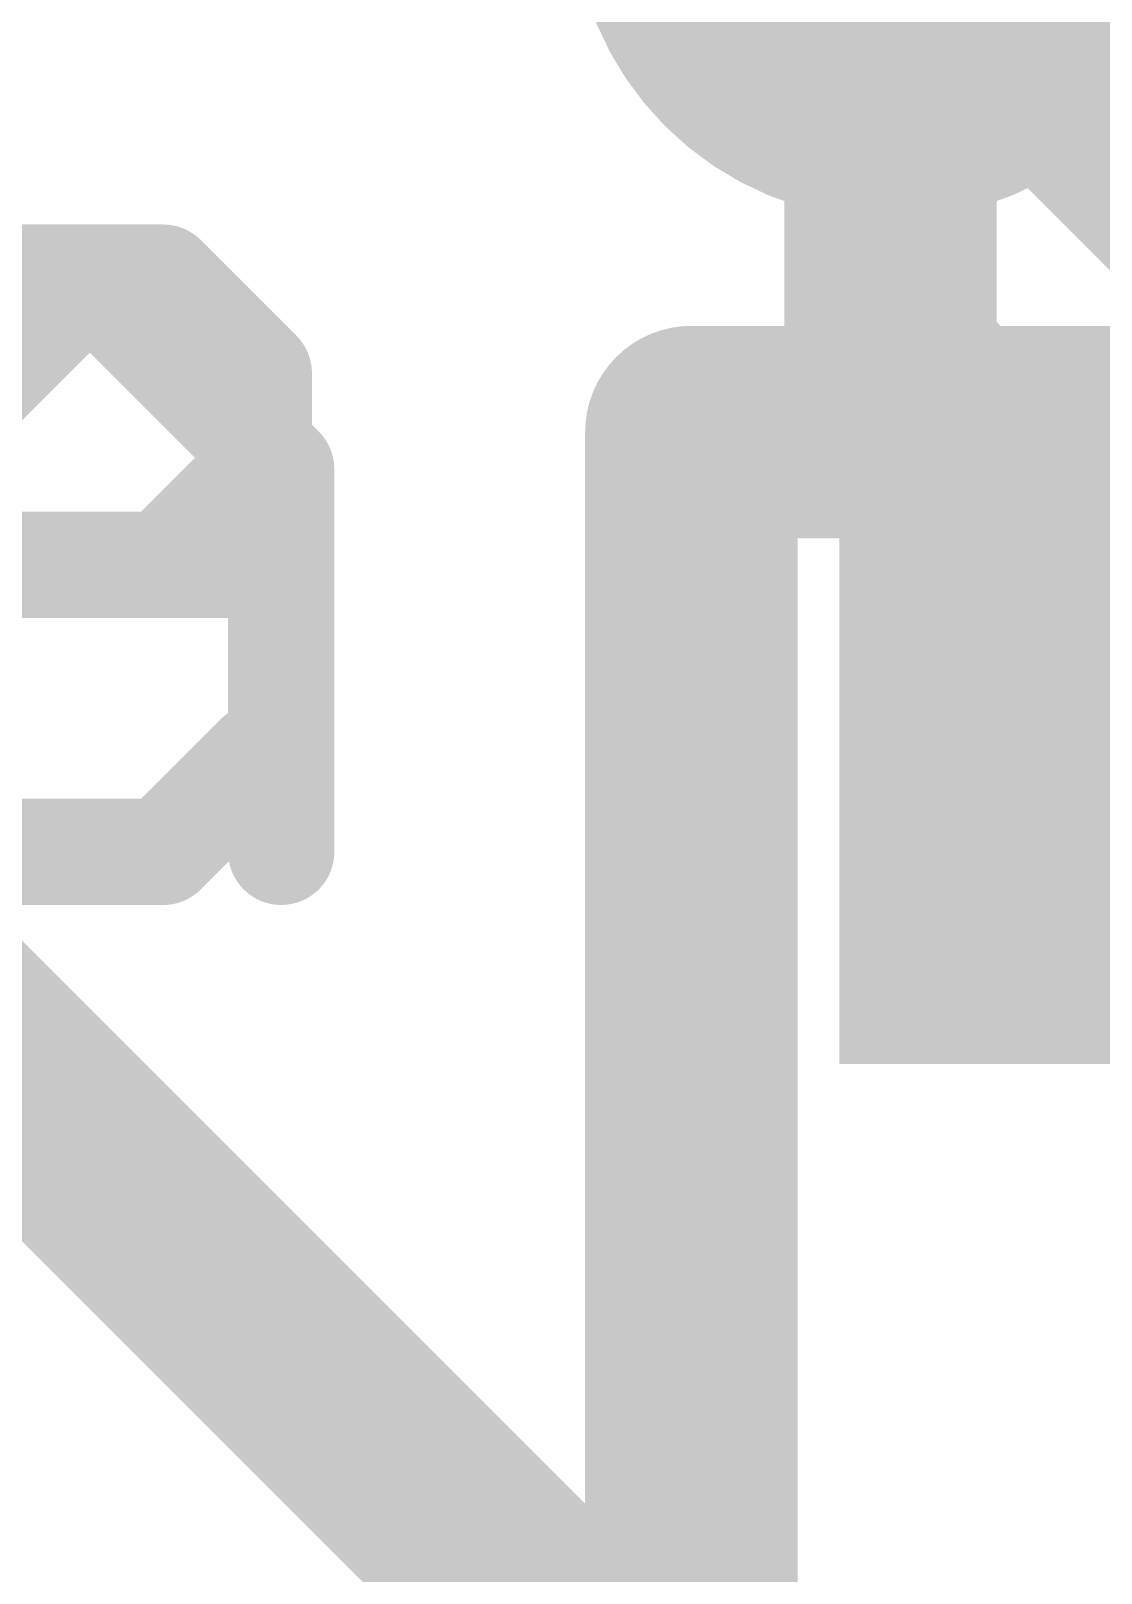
# Model space of a CAD drawing. Extents: x -47 to 60, y -34 to 22.
# Drawn here: x 4.132 to 5.411, y 11.495 to 13.338 of the extents above; entities that cross this region are included whole.
import ezdxf

# ---------------------------------------------------------------- set-up
doc = ezdxf.new("R2010")
doc.units = 0
for name, color, linetype in [('1', 12, 'CONTINUOUS'), ('16', 132, 'CONTINUOUS'), ('18', 110, 'CONTINUOUS'), ('21', 253, 'CONTINUOUS'), ('22', 53, 'CONTINUOUS'), ('29', 253, 'CONTINUOUS'), ('31', 253, 'CONTINUOUS')]:
    doc.layers.add(name, color=color, linetype=linetype)

# ---------------------------------------------------------------- blocks, each defined once
blk = doc.blocks.new('RECT')
blk.add_solid([(-0.5, -0.5), (0.5, -0.5), (-0.5, 0.5), (0.5, 0.5)])
blk = doc.blocks.new('ROUNDV')
at = {"const_width": 0.5}
blk.add_lwpolyline([(0, -0.25, 1), (0, 0.25, 1), (0, -0.25)], format="xyb", dxfattribs=at)

msp = doc.modelspace()

# ---------------------------------------------------------------- linework, layer by layer
at = {"layer": '1', "const_width": 0.254}
for points in [[(5.1594, 12.9381), (5.1594, 13.4938)], [(5.375, 12.7225), (5.1594, 12.9381)], [(5.375, 12.455), (5.375, 12.7225)], [(3.9688, 12.2238), (4.9213, 11.2713)]]:
    msp.add_lwpolyline(points, dxfattribs=at)
at = {"layer": '1', "const_width": 0.127}
for points in [[(5.2043, 12.983, 1), (5.1145, 12.8932)], [(5.0959, 12.9381, 1), (5.2229, 12.9381)], [(5.4385, 12.7225, 1), (5.3115, 12.7225)], [(5.3301, 12.6776, 1), (5.4199, 12.7674)], [(5.3115, 12.455, 1), (5.4385, 12.455)]]:
    msp.add_lwpolyline(points, format="xyb", dxfattribs=at)
at = {"layer": '16', "const_width": 0.254}
msp.add_lwpolyline([(7.3819, 11.2713), (5.1594, 13.4938)], dxfattribs=at)
at = {"layer": '21'}
for points, const_width in [([(3.9733, 12.8147), (4.2021, 13.0435)], 0.127), ([(4.2021, 13.0435), (4.4309, 12.8147)], 0.127), ([(4.9213, 10.0013), (4.9213, 12.8588)], 0.254), ([(4.9213, 12.8588), (7.7788, 12.8588)], 0.254), ([(4.4309, 12.8147), (4.4309, 12.3571)], 0.127), ([(3.9733, 12.7003), (4.4309, 12.7003)], 0.127)]:
    msp.add_lwpolyline(points, dxfattribs=dict(at, const_width=const_width))
for points, const_width in [([(4.2246, 13.0659, 1), (4.1797, 13.021)], 0.0635), ([(4.2246, 13.021, 1), (4.1797, 13.0659)], 0.0635), ([(4.9848, 12.8588, 1), (4.8578, 12.8588)], 0.127), ([(4.9213, 12.9223, 1), (4.9213, 12.7953)], 0.127), ([(4.4627, 12.8147, 1), (4.3992, 12.8147)], 0.0635), ([(4.4085, 12.7922, 1), (4.4534, 12.8371)], 0.0635), ([(4.4309, 12.6685, 1), (4.4309, 12.732)], 0.0635), ([(4.3992, 12.3571, 1), (4.4627, 12.3571)], 0.0635)]:
    msp.add_lwpolyline(points, format="xyb", dxfattribs=dict(at, const_width=const_width))
at = {"layer": '22', "const_width": 0.127}
for points in [[(4.0611, 13.0435), (4.2899, 13.0435)], [(4.2899, 13.0435), (4.4042, 12.9291)], [(4.4042, 12.9291), (4.4042, 12.8147)], [(4.4042, 12.8147), (4.2899, 12.7003)], [(4.2899, 12.7003), (4.0611, 12.7003)], [(4.2899, 12.3571), (4.4042, 12.4715)], [(4.0611, 12.3571), (4.2899, 12.3571)]]:
    msp.add_lwpolyline(points, dxfattribs=at)
at = {"layer": '22', "const_width": 0.0635}
for points in [[(4.3123, 13.0659, 1), (4.2674, 13.021)], [(4.2899, 13.0117, 1), (4.2899, 13.0752)], [(4.436, 12.9291, 1), (4.3725, 12.9291)], [(4.3818, 12.9066, 1), (4.4267, 12.9515)], [(4.4267, 12.7922, 1), (4.3818, 12.8371)], [(4.3725, 12.8147, 1), (4.436, 12.8147)], [(4.2899, 12.6685, 1), (4.2899, 12.732)], [(4.2674, 12.7227, 1), (4.3123, 12.6778)], [(4.4267, 12.449, 1), (4.3818, 12.4939)], [(4.2674, 12.3796, 1), (4.3123, 12.3346)], [(4.2899, 12.3254, 1), (4.2899, 12.3889)]]:
    msp.add_lwpolyline(points, format="xyb", dxfattribs=at)

# ---------------------------------------------------------------- block references
at = {"layer": '1', "xscale": 0.5, "yscale": 0.35, "rotation": 270}
msp.add_blockref('RECT', (5.375, 12.455), dxfattribs=at)
at = {"layer": '18', "xscale": 0.762, "yscale": 0.762}
msp.add_blockref('ROUNDV', (5.1594, 13.4938), dxfattribs=at)
msp.add_blockref('ROUNDV', (5.1594, 13.4938), dxfattribs=at)
at = {"layer": '29', "xscale": 0.7032, "yscale": 0.5532, "rotation": 270}
msp.add_blockref('RECT', (5.375, 12.455), dxfattribs=at)
at = {"layer": '31', "xscale": 0.5, "yscale": 0.35, "rotation": 270}
msp.add_blockref('RECT', (5.375, 12.455), dxfattribs=at)

doc.saveas('drawing.dxf')
